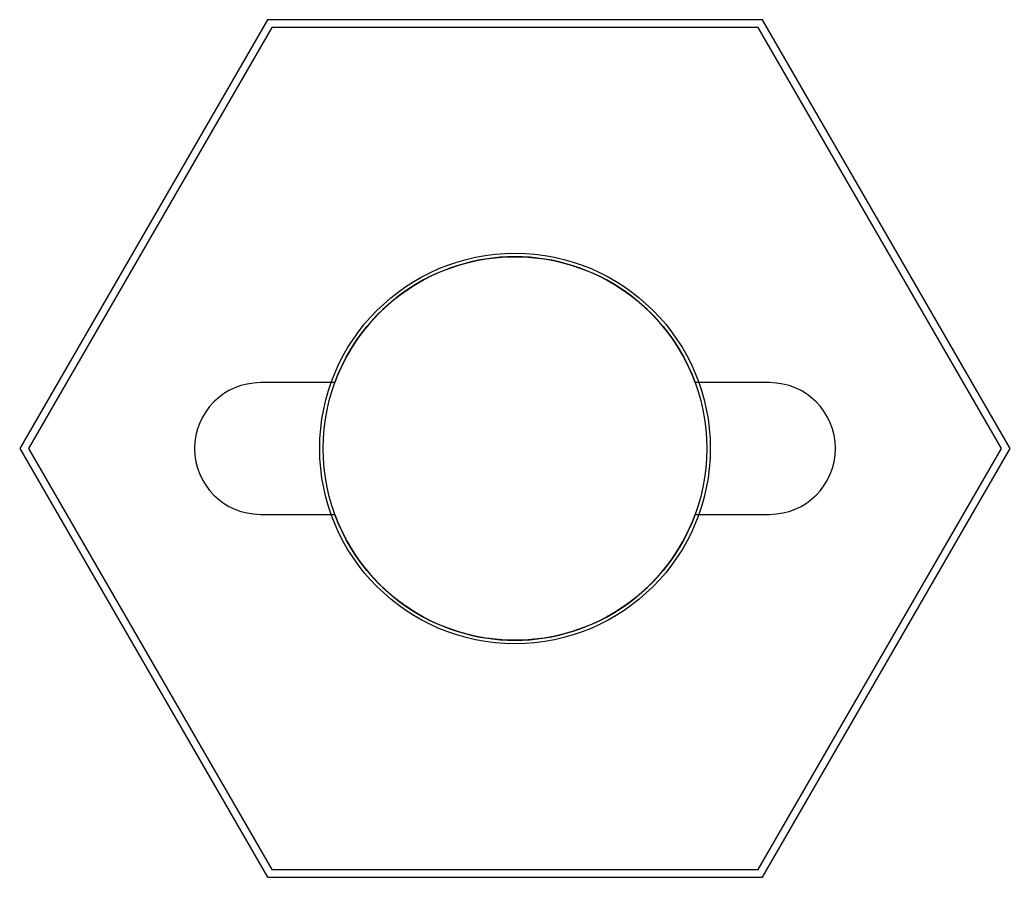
# Model space of a CAD drawing. Header units: millimetres. Extents: x -6.5 to 6.5, y -5.6 to 5.6.
import ezdxf

# ---------------------------------------------------------------- set-up
doc = ezdxf.new("R2010")
doc.units = ezdxf.units.MM
doc.layers.get('0').update_dxf_attribs({"linetype": 'CONTINUOUS'})

msp = doc.modelspace()

# ---------------------------------------------------------------- linework, layer by layer
for points in [[(-6.466, 0), (-3.233, -5.6), (3.233, -5.6), (6.466, 0), (3.233, 5.6), (-3.233, 5.6)], [(3.175, -5.5), (6.351, 0), (3.175, 5.5), (-3.175, 5.5), (-6.351, 0), (-3.175, -5.5)]]:
    msp.add_lwpolyline(points, close=True)
msp.add_lwpolyline([(-3.325, 0.86, 1), (-3.325, -0.86), (-2.353, -0.86, 0.699182), (2.353, -0.86), (3.325, -0.86, 1), (3.325, 0.86), (2.353, 0.86, 0.699182), (-2.353, 0.86)], format="xyb", close=True)
for radius in [2.55, 2.505]:
    msp.add_circle((0, 0), radius)

doc.saveas('drawing.dxf')
